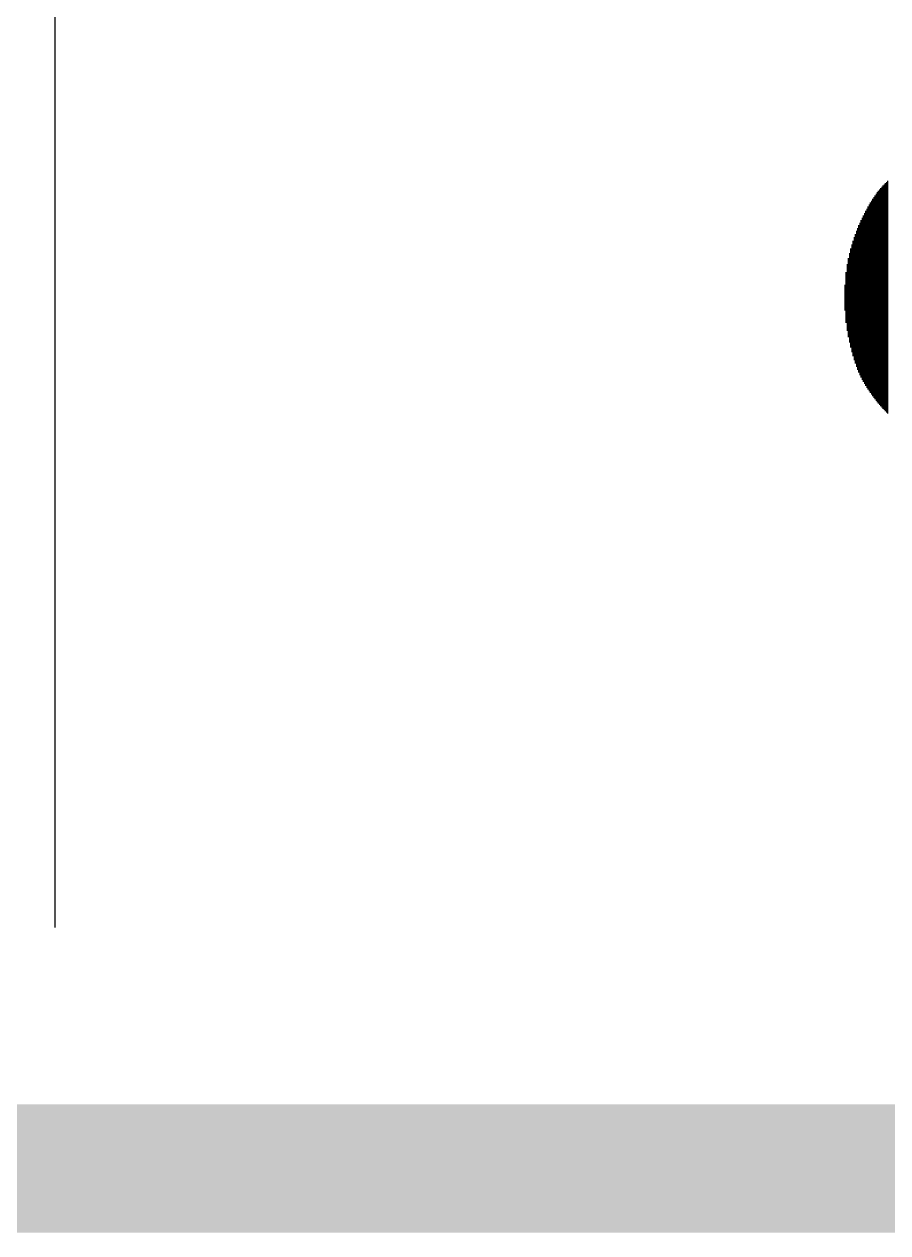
# Model space of a CAD drawing. Extents: x -2502 to 14741, y -2417 to 9756.
# Drawn here: x 13871.2 to 13971.9, y -1831 to -1690 of the extents above; entities that cross this region are included whole.
import ezdxf
from ezdxf.enums import TextEntityAlignment as Align

# ---------------------------------------------------------------- set-up
doc = ezdxf.new("R2010")
doc.units = 0
doc.header["$LTSCALE"] = 60
doc.header["$MEASUREMENT"] = 0
doc.layers.add('RLA-FORMATO', color=7, linetype='CONTINUOUS')
doc.layers.add('RLA-LOGO', color=7, linetype='CONTINUOUS')
doc.styles.add('ROMAND', font='romand', dxfattribs={"height": 31.5})
doc.styles.add('ROMANS', font='ROMANS.shx', dxfattribs={"height": 16.87})

# ---------------------------------------------------------------- blocks, each defined once
blk = doc.blocks.new('viñeta-rl')
at = {"layer": 'RLA-FORMATO', "color": 2, "linetype": 'Continuous'}
blk.add_line((-286.237, 289.95), (-286.237, 204.641), dxfattribs=at)
at = {"layer": 'RLA-FORMATO', "color": 5, "const_width": 5}
blk.add_lwpolyline([(-0.002, 195.267), (-797.494, 195.267)], dxfattribs=at)
at = {"layer": 'RLA-LOGO', "color": 8, "true_color": 0x707070}
for p, q in [((-253.859, 233.68), (-253.859, 224.635)), ((-254.264, 233.238), (-254.264, 225.078)), ((-254.219, 233.295), (-254.219, 225.024)), ((-254.174, 233.349), (-254.174, 224.971)), ((-254.129, 233.402), (-254.129, 224.919)), ((-254.084, 233.452), (-254.084, 224.869)), ((-254.039, 233.501), (-254.039, 224.82)), ((-253.994, 233.548), (-253.994, 224.772)), ((-253.949, 233.593), (-253.949, 224.725)), ((-253.904, 233.637), (-253.904, 224.68)), ((-254.579, 232.762), (-254.579, 225.499)), ((-254.534, 232.838), (-254.534, 225.434)), ((-254.489, 232.912), (-254.489, 225.371)), ((-254.444, 232.983), (-254.444, 225.31)), ((-254.399, 233.051), (-254.399, 225.25)), ((-254.354, 233.116), (-254.354, 225.191)), ((-254.309, 233.178), (-254.309, 225.134)), ((-254.849, 232.25), (-254.849, 225.945)), ((-254.804, 232.341), (-254.804, 225.862)), ((-254.759, 232.43), (-254.759, 225.783)), ((-254.714, 232.517), (-254.714, 225.708)), ((-254.669, 232.6), (-254.669, 225.636)), ((-254.624, 232.682), (-254.624, 225.566)), ((-255.029, 231.848), (-255.029, 226.335)), ((-254.984, 231.955), (-254.984, 226.227)), ((-254.939, 232.057), (-254.939, 226.126)), ((-254.894, 232.155), (-254.894, 226.033)), ((-255.209, 231.354), (-255.209, 226.862)), ((-255.164, 231.49), (-255.164, 226.714)), ((-255.119, 231.616), (-255.119, 226.577)), ((-255.074, 231.735), (-255.074, 226.451)), ((-255.344, 230.875), (-255.344, 227.394)), ((-255.299, 231.049), (-255.299, 227.201)), ((-255.254, 231.208), (-255.254, 227.024)), ((-255.434, 230.442), (-255.434, 227.856)), ((-255.389, 230.678), (-255.389, 227.609)), ((-255.479, 230.134), (-255.479, 228.163)), ((-255.524, 229.634), (-255.524, 228.637))]:
    blk.add_line(p, q, dxfattribs=at)
at = {"layer": 'RLA-FORMATO', "color": 4, "style": 'ROMAND'}
for tag, p in [('DESAR', (-1255.783, 233.263)), ('PRELIM', (-1123.111, 233.263)), ('PROP', (-989.639, 233.263)), ('CONST', (-823.737, 233.263))]:
    blk.add_attdef(tag, p, '', height=16, dxfattribs=at)
at = {"layer": 'RLA-FORMATO', "color": 2, "style": 'ROMANS'}
for tag, p, height in [('REVNO1', (-1394.08, 180.648), 10), ('DETNO1', (-1358.401, 180.648), 10), ('FECHA1', (-880.483, 180.648), 10), ('REVNO2', (-1394.08, 155.648), 10), ('DETNO2', (-1358.401, 155.648), 10), ('FECHA2', (-880.483, 155.648), 10), ('REVNO3', (-1394.08, 130.649), 10), ('DETNO3', (-1358.401, 130.649), 10), ('FECHA3', (-880.483, 130.649), 10), ('REVNO4', (-1394.08, 105.649), 10), ('DETNO4', (-1358.401, 105.649), 10), ('FECHA4', (-880.483, 105.649), 10), ('REVNO5', (-1394.08, 80.649), 11.25), ('DETNO5', (-1358.401, 80.649), 10), ('FECHA5', (-880.483, 80.649), 10), ('REVNO6', (-1392.274, 55.649), 10), ('DETNO6', (-1356.594, 55.649), 10), ('FECHA6', (-878.676, 55.649), 10), ('INGENIERO', (-741.067, 33.399), 10), ('DIBUJANTE', (-571.615, 33.401), 10), ('REVNO7', (-1394.08, 30.65), 10), ('DETNO7', (-1358.401, 30.65), 10), ('FECHA7', (-880.483, 30.65), 10), ('REVNO8', (-1394.08, 8.603), 10), ('DETNO8', (-1358.401, 8.603), 10), ('FECHA8', (-880.483, 8.603), 10), ('PROYECTISTA', (-740.886, 4.812), 10), ('INGENIERO', (-568.569, 4.615), 10)]:
    blk.add_attdef(tag, p, '', height=height, dxfattribs=at)
for tag, p in [('PERSNO1', (-946.608, 180.648)), ('PERSNO2', (-946.608, 155.648)), ('PERSNO3', (-946.608, 130.649)), ('PERSNO4', (-946.608, 105.649)), ('PERSNO5', (-946.608, 80.649)), ('PERSNO6', (-946.608, 55.649)), ('PERSNO7', (-946.608, 30.65)), ('PERSNO8', (-946.608, 8.603))]:
    blk.add_attdef(tag, text='', height=10, dxfattribs=at).set_placement(p, align=Align.CENTER)
at = {"layer": 'RLA-FORMATO', "color": 5, "style": 'ROMAND'}
blk.add_attdef('PROYECTO', text='', height=16.9, dxfattribs=at).set_placement((-289.167, 165.033), align=Align.MIDDLE)
for tag, p in [('TITULO1', (-567.962, 108.18)), ('TITULO2', (-567.962, 74.225))]:
    blk.add_attdef(tag, p, '', height=20, dxfattribs=at)
at = {"layer": 'RLA-FORMATO', "color": 2, "style": 'ROMANS'}
for tag, p in [('NOMARCH', (-1424.041, 5.527)), ('FECHA', (-1406.947, 5.527))]:
    blk.add_attdef(tag, p, '', height=11.25, rotation=90, dxfattribs=at)
at = {"layer": 'RLA-FORMATO', "color": 5, "style": 'ROMAND', "width": 0.967839}
blk.add_attdef('NUMERO', text='', height=24, dxfattribs=at).set_placement((-290.268, 13.329), (-62.411, 13.329), align=Align.FIT)
at = {"layer": 'RLA-FORMATO', "color": 5, "style": 'ROMAND', "flags": 12}
blk.add_attdef('REVISION', text='', height=24, dxfattribs=at).set_placement((-24.501, 25.329), align=Align.MIDDLE)

msp = doc.modelspace()

# ---------------------------------------------------------------- block references
at = {"layer": 'RLA-FORMATO', "xscale": 3, "yscale": 3, "zscale": 3}
msp.add_blockref('viñeta-rl', (14733.48, -2409.34), dxfattribs=at)

doc.saveas('drawing.dxf')
